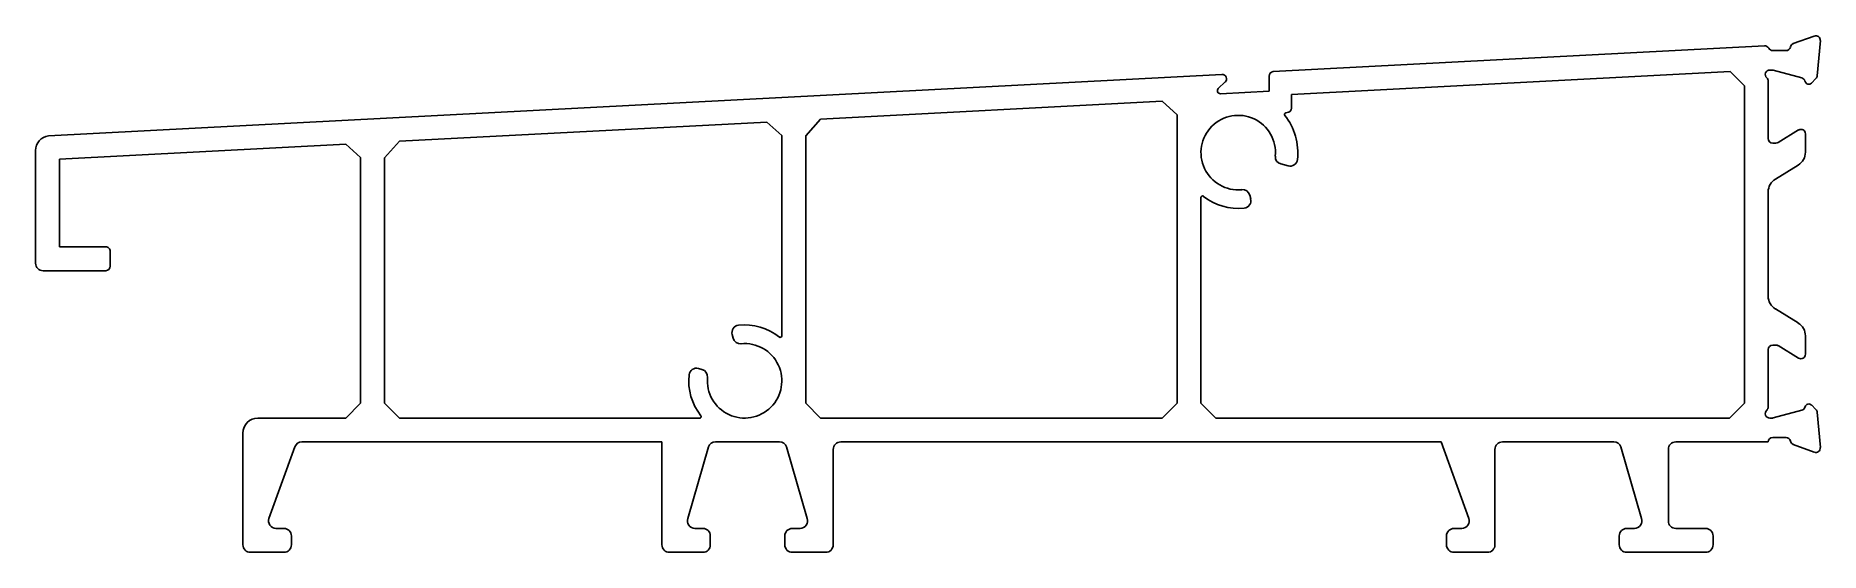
# Model space of a CAD drawing. Extents: x 365 to 484, y 605 to 640.
import ezdxf

# ---------------------------------------------------------------- set-up
doc = ezdxf.new("R2010")
doc.units = 0
doc.layers.get('0').update_dxf_attribs({"linetype": 'CONTINUOUS'})

msp = doc.modelspace()

# ---------------------------------------------------------------- linework, layer by layer
for p, q in [((483.94, 639.77), (482.53, 639.26)), ((480.6, 639.11), (447.63, 637.38)), ((482.05, 638.79), (481.15, 638.79)), ((484.14, 637.1), (484.35, 639.46)), ((448.85, 635.84), (478.3, 637.39)), ((478.3, 637.39), (479.25, 636.44)), ((480.95, 637.49), (481.11, 637.49)), ((481.19, 637.48), (483.11, 636.96)), ((444.18, 637.2), (365.43, 633.08)), ((443.94, 636.24), (444.41, 636.69)), ((447.35, 636.07), (444.09, 635.9)), ((447.35, 637.08), (447.35, 636.07)), ((479.25, 636.44), (479.25, 615.14)), ((480.85, 632.89), (480.85, 636.74)), ((483.32, 636.75), (483.33, 636.72)), ((483.75, 636.61), (484.05, 636.91)), ((417.25, 634.19), (440.18, 635.39)), ((440.18, 635.39), (441.18, 634.49)), ((448.85, 634.93), (448.85, 635.84)), ((388.98, 632.71), (413.65, 634)), ((413.65, 634), (414.65, 633.1)), ((416.25, 633.08), (417.25, 634.19)), ((441.18, 634.49), (441.18, 615.14)), ((448.47, 634.62), (448.56, 634.63)), ((366.17, 631.51), (385.38, 632.52)), ((385.38, 632.52), (386.38, 631.62)), ((387.98, 631.6), (388.98, 632.71)), ((414.65, 633.1), (414.65, 619.65)), ((416.25, 615.14), (416.25, 633.08)), ((481.37, 632.59), (481.15, 632.59)), ((482.89, 633.47), (481.52, 632.63)), ((483.35, 631.97), (483.35, 633.21)), ((364.57, 632.09), (364.57, 624.53)), ((366.17, 625.63), (366.17, 631.51)), ((386.38, 631.62), (386.38, 615.14)), ((387.98, 615.14), (387.98, 631.6)), ((448.14, 631.19), (448.63, 631.06)), ((481.33, 630.17), (482.87, 631.11)), ((442.78, 615.14), (442.78, 628.94)), ((446.12, 628.85), (446.05, 629.1)), ((480.85, 622.31), (480.85, 629.32)), ((369.27, 625.63), (366.17, 625.63)), ((369.57, 624.33), (369.57, 625.33)), ((365.07, 624.03), (369.27, 624.03)), ((482.87, 620.52), (481.33, 621.46)), ((411.32, 619.74), (411.38, 619.5)), ((483.35, 618.42), (483.35, 619.66)), ((480.85, 614.89), (480.85, 618.74)), ((481.15, 619.04), (481.37, 619.04)), ((481.52, 619), (482.89, 618.16)), ((409.29, 617.4), (409.05, 617.47)), ((386.38, 615.14), (385.38, 614.14)), ((388.98, 614.14), (387.98, 615.14)), ((417.25, 614.14), (416.25, 615.14)), ((441.18, 615.14), (440.18, 614.14)), ((443.78, 614.14), (442.78, 615.14)), ((479.25, 615.14), (478.25, 614.14)), ((480.75, 614.66), (480.77, 614.68)), ((480.77, 614.68), (480.79, 614.71)), ((480.79, 614.71), (480.81, 614.74)), ((480.81, 614.74), (480.82, 614.76)), ((480.82, 614.76), (480.83, 614.79)), ((480.83, 614.79), (480.84, 614.82)), ((480.84, 614.82), (480.85, 614.85)), ((480.85, 614.85), (480.85, 614.89)), ((483.11, 614.67), (481.19, 614.15)), ((483.33, 614.91), (483.32, 614.88)), ((484.05, 614.72), (483.75, 615.02)), ((484.35, 612.17), (484.14, 614.53)), ((385.38, 614.14), (379.48, 614.14)), ((409.14, 614.14), (388.98, 614.14)), ((440.18, 614.14), (417.25, 614.14)), ((478.25, 614.14), (443.78, 614.14)), ((481.11, 614.14), (480.95, 614.14)), ((378.48, 613.14), (378.48, 605.64)), ((380.23, 607.41), (381.97, 612.21)), ((382.44, 612.54), (406.6, 612.54)), ((406.6, 612.54), (406.6, 605.64)), ((408.34, 607.41), (409.73, 612.21)), ((410.2, 612.54), (414.5, 612.54)), ((414.97, 612.21), (416.35, 607.41)), ((418.6, 612.54), (458.9, 612.54)), ((458.9, 612.54), (460.76, 607.41)), ((463.01, 612.54), (470.5, 612.54)), ((470.97, 612.21), (472.35, 607.41)), ((474.65, 612.54), (480.85, 612.54)), ((481.15, 612.84), (482.05, 612.84)), ((482.53, 612.37), (483.94, 611.86)), ((418.1, 605.64), (418.1, 612.04)), ((462.51, 605.64), (462.51, 612.04)), ((474.15, 607.24), (474.15, 612.04)), ((381.23, 606.74), (380.7, 606.74)), ((381.73, 605.64), (381.73, 606.24)), ((409.35, 606.74), (408.81, 606.74)), ((409.85, 605.64), (409.85, 606.24)), ((414.85, 606.24), (414.85, 605.64)), ((415.88, 606.74), (415.35, 606.74)), ((459.26, 606.24), (459.26, 605.64)), ((460.29, 606.74), (459.76, 606.74)), ((470.85, 606.24), (470.85, 605.64)), ((471.88, 606.74), (471.35, 606.74)), ((476.65, 606.74), (474.65, 606.74)), ((477.15, 605.64), (477.15, 606.24)), ((378.98, 605.14), (381.23, 605.14)), ((407.1, 605.14), (409.35, 605.14)), ((415.35, 605.14), (417.6, 605.14)), ((459.76, 605.14), (462.01, 605.14)), ((471.35, 605.14), (476.65, 605.14))]:
    msp.add_line(p, q)
for centre, radius, start, end in [((484.05, 639.49), 0.3, 355, 110), ((480.62, 638.81), 0.3, 27.7592, 92.9999), ((481.15, 639.09), 0.3, 207.7592, 269.9981), ((482.05, 639.09), 0.3, 270, 349.0957), ((482.64, 638.98), 0.3, 110, 169.0941), ((447.65, 637.08), 0.3, 92.9999, 180), ((480.95, 637.19), 0.3, 90.0001, 228.1869), ((481.11, 637.19), 0.3, 75.0017, 89.9998), ((444.08, 636.1), 0.2, 133.6407, 272.9999), ((444.2, 636.9), 0.3, 313.6413, 92.9999), ((480.55, 636.74), 0.3, 0.0032, 48.1946), ((483.03, 636.67), 0.3, 15.0006, 74.9994), ((483.57, 636.79), 0.25, 195.0035, 314.9993), ((483.84, 637.13), 0.3, 315, 355), ((448.55, 634.93), 0.3, 272.9992, 0), ((445.28, 631.95), 2.5, 354.5941, 275.406), ((448.48, 634.52), 0.1, 92.9992, 218.8287), ((445.28, 631.95), 4, 353.2133, 38.8287), ((365.57, 632.09), 1, 98.0814, 179.9999), ((481.15, 632.89), 0.3, 180, 269.9975), ((481.37, 632.89), 0.3, 269.9985, 301.4001), ((483.05, 633.21), 0.3, 360, 121.3998), ((448.27, 631.67), 0.5, 174.5941, 254.9999), ((448.76, 631.54), 0.5, 254.9999, 353.2133), ((482.35, 631.97), 1, 301.3991, 359.9997), ((481.85, 629.32), 1, 121.4012, 180.0003), ((442.88, 628.94), 0.1, 51.4955, 180), ((445.28, 631.95), 3.75, 231.4955, 276.213), ((445.57, 628.97), 0.5, 15.0007, 95.406), ((445.63, 628.72), 0.5, 276.213, 15.0007), ((369.27, 625.33), 0.3, 359.9999, 90), ((365.07, 624.53), 0.5, 180, 270), ((369.27, 624.33), 0.3, 270, 0), ((481.85, 622.31), 1, 179.9997, 238.5988), ((482.35, 619.66), 1, 0.0003, 58.6009), ((411.8, 619.87), 0.5, 96.1503, 195.0004), ((411.86, 619.63), 0.5, 195.0004, 275.406), ((412.15, 616.64), 3.75, 51.4371, 96.1503), ((414.55, 619.65), 0.1, 231.4371, 0), ((412.15, 616.64), 2.5, 174.5941, 95.406), ((481.15, 618.74), 0.3, 90.0025, 180), ((481.37, 618.74), 0.3, 58.5999, 90.0015), ((483.05, 618.42), 0.3, 238.6002, 360), ((412.15, 616.64), 3.75, 173.8501, 218.5633), ((408.92, 616.99), 0.5, 75, 173.8501), ((409.16, 616.92), 0.5, 354.5941, 75), ((480.95, 614.44), 0.3, 131.8103, 270), ((483.03, 614.96), 0.3, 285.001, 345.0009), ((483.57, 614.84), 0.25, 45.0003, 164.9931), ((483.84, 614.5), 0.3, 5, 45), ((379.48, 613.14), 1, 90, 180), ((409.14, 614.24), 0.1, 270, 38.5633), ((481.11, 614.44), 0.3, 270.0002, 284.9983), ((382.44, 612.04), 0.5, 90, 160), ((410.2, 612.04), 0.5, 89.9854, 159.9988), ((414.5, 612.04), 0.5, 20.0012, 90.0147), ((418.6, 612.04), 0.5, 90, 180), ((463.01, 612.04), 0.5, 90, 180), ((470.5, 612.04), 0.5, 20.0012, 89.9867), ((474.65, 612.04), 0.5, 90, 180), ((481.15, 612.54), 0.3, 90.0025, 180), ((482.05, 612.54), 0.3, 10.9043, 90), ((482.64, 612.65), 0.3, 190.9054, 249.9982), ((484.05, 612.14), 0.3, 250.0012, 4.9991), ((380.7, 607.24), 0.5, 160, 270), ((408.81, 607.24), 0.5, 159.9987, 270.0147), ((415.88, 607.24), 0.5, 269.9854, 20.0013), ((460.29, 607.24), 0.5, 270, 20), ((471.88, 607.24), 0.5, 270.0133, 20.0013), ((381.23, 606.24), 0.5, 360, 90), ((409.35, 606.24), 0.5, 360, 90), ((415.35, 606.24), 0.5, 90, 180), ((459.76, 606.24), 0.5, 90, 180), ((471.35, 606.24), 0.5, 90, 180), ((474.65, 607.24), 0.5, 180, 270), ((476.65, 606.24), 0.5, 0, 90), ((378.98, 605.64), 0.5, 180, 270), ((381.23, 605.64), 0.5, 270, 360), ((407.1, 605.64), 0.5, 180, 270), ((409.35, 605.64), 0.5, 270, 360), ((415.35, 605.64), 0.5, 180, 270), ((417.6, 605.64), 0.5, 270, 360), ((459.76, 605.64), 0.5, 180, 270), ((462.01, 605.64), 0.5, 270, 360), ((471.35, 605.64), 0.5, 180, 270), ((476.65, 605.64), 0.5, 270, 0)]:
    msp.add_arc(centre, radius, start, end)

doc.saveas('drawing.dxf')
